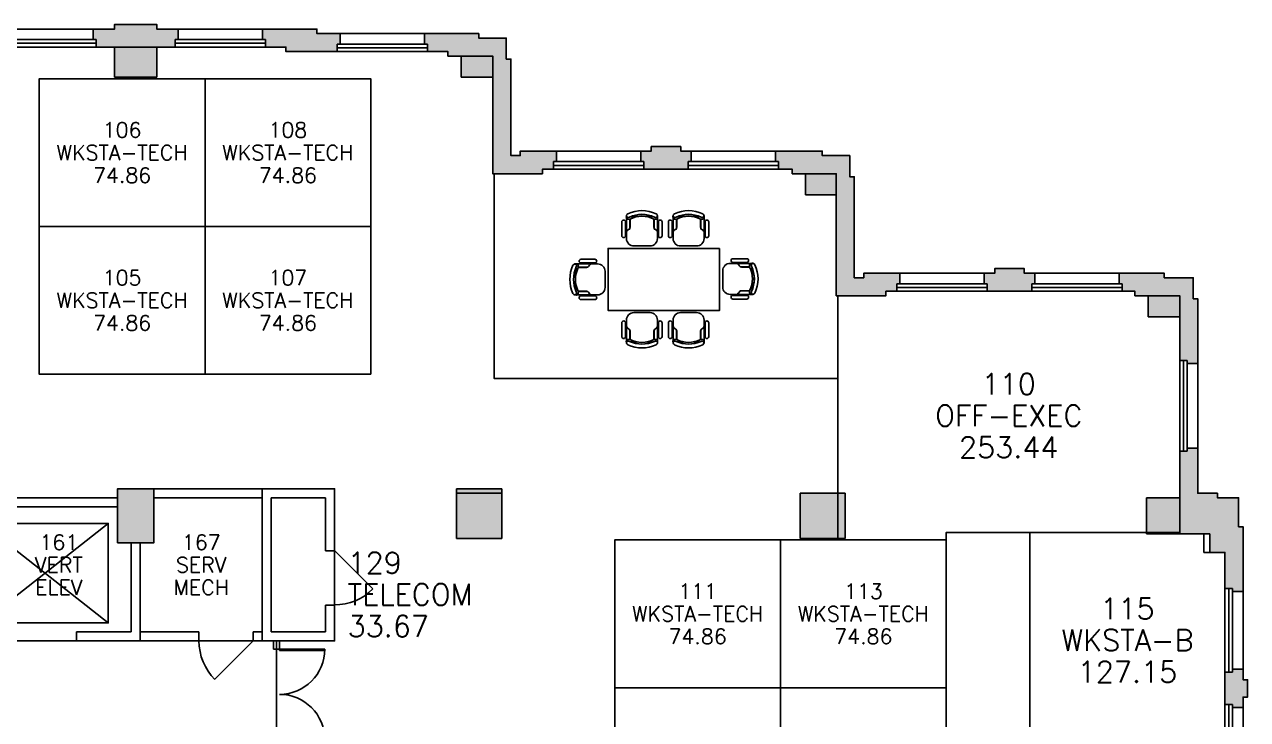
# Model space of a CAD drawing. Extents: x 17 to 1493, y -258 to 700.
# Drawn here: x 682 to 1493, y 239 to 700 of the extents above; entities that cross this region are included whole.
import ezdxf
from ezdxf.enums import TextEntityAlignment as Align

# ---------------------------------------------------------------- set-up
doc = ezdxf.new("R2010")
doc.units = 0
doc.header["$LTSCALE"] = 120
doc.header["$MEASUREMENT"] = 0
doc.layers.get('0').update_dxf_attribs({"linetype": 'CONTINUOUS'})
for name, color, linetype in [('DR', 30, 'CONTINUOUS'), ('GROS$', 20, 'CONTINUOUS'), ('MBN', 7, 'CONTINUOUS'), ('PL', 82, 'CONTINUOUS'), ('PL-ELVTR', 82, 'CONTINUOUS'), ('RM', 4, 'CONTINUOUS'), ('RM2_', 142, 'CONTINUOUS'), ('RM3_', 142, 'CONTINUOUS'), ('RM_', 142, 'CONTINUOUS'), ('RM_TXT', 142, 'CONTINUOUS'), ('WA', 30, 'CONTINUOUS'), ('WA-EXT', 63, 'CONTINUOUS'), ('WN', 8, 'CONTINUOUS')]:
    doc.layers.add(name, color=color, linetype=linetype)
doc.styles.add('ASSETTEXT', font='simplex.shx')

# ---------------------------------------------------------------- blocks, each defined once
blk = doc.blocks.new('WNH')
for p, q in [((-2, 5), (58, 5)), ((-2, 2.5), (58, 2.5)), ((0, 0), (56, 0))]:
    blk.add_line(p, q)
at = {"layer": 'PL'}
blk.add_line((0, -7), (56, -7), dxfattribs=at)
blk = doc.blocks.new('ELEV')
for p, q in [((42, -6), (-42, -72)), ((-42, -6), (42, -72))]:
    blk.add_line(p, q)
blk.add_lwpolyline([(-42, -72), (-42, -6), (42, -6), (42, -72)], close=True)
blk = doc.blocks.new('WNV')
for p, q in [((53.5, 5), (-2, 5)), ((53.5, 2.5), (-2, 2.5)), ((0, 0), (51.5, 0))]:
    blk.add_line(p, q)
at = {"layer": 'PL'}
blk.add_line((0, -7), (51.5, -7), dxfattribs=at)
blk = doc.blocks.new('DR-DOUB')
for p, q in [((0, 0.5), (0.015625, 0.5)), ((0, 0), (0, 0.5)), ((0.015625, 0.5), (0.015625, 0)), ((1, 0.5), (0.984375, 0.5)), ((0.984375, 0.5), (0.984375, 0)), ((1, 0), (1, 0.5)), ((0.015625, 0), (0, 0)), ((0.984375, 0), (1, 0))]:
    blk.add_line(p, q)
for centre, start, end in [((0, 0), 0, 90), ((1, 0), 90, 180)]:
    blk.add_arc(centre, 0.5, start, end)
blk = doc.blocks.new('TailorMadeDemo$0$CAD')
for p, q in [((21.8, 25), (12, 25)), ((16.5, 32.5), (38.8, 32.5)), ((16.5, 26.5), (38.8, 26.5)), ((45.7, 25), (21.8, 25)), ((26.8, 20.8), (25.2, 23.2)), ((43.2, 22.7), (43.2, 19)), ((0, 13), (0, -13)), ((43.2, 19.5), (28.2, 19.5)), ((43.2, 19), (30.1, 19)), ((43.2, -19.5), (28.2, -19.5)), ((30.1, -19), (43.2, -19)), ((43.2, -19), (43.2, -22.7)), ((12, -25), (21.8, -25)), ((16.5, -26.5), (38.8, -26.5)), ((16.5, -32.5), (38.8, -32.5)), ((45.7, -25), (21.8, -25)), ((25.2, -23.2), (26.8, -20.8))]:
    blk.add_line(p, q)
for centre, radius, start, end in [((12, 13), 12, 90, 180), ((16.5, 29.5), 3, 90, 270), ((21.8, 21), 4, 33.6901, 90), ((30.1, 23), 4, 213.6901, 270), ((38.8, 29.5), 3, 270, 90), ((47.2, 20.8), 4.47, 121.9392, 155.6213), ((44.2, 22.4), 0.999, 152.2765, 180), ((47.4, 19.7), 5.58, 33.8625, 116.9558), ((47.4, 19.7), 5.58, 107.4075, 116.9558), ((48.7, 22.1), 2.82, 68.9328, 219.9139), ((1.9, 0), 49, 335.57, 24.43), ((1.9, 0), 55, 335.57, 24.43), ((44.2, 19.2), 0.999, 180, 208.086), ((47.2, 20.8), 4.47, 204.3787, 219.8839), ((8.1, 0), 39.9, 331.5569, 28.4431), ((24.9, 0), 26.1, 316.4961, 43.5039), ((12, -13), 12, 180, 270), ((30.1, -23), 4, 90, 146.3099), ((47.2, -20.8), 4.47, 140.1161, 155.6213), ((44.2, -19.2), 0.999, 151.914, 180), ((16.5, -29.5), 3, 90, 270), ((21.8, -21), 4, 270, 326.3099), ((38.8, -29.5), 3, 270, 90), ((44.2, -22.4), 0.999, 180, 207.7235), ((47.2, -20.8), 4.47, 204.3787, 238.0608), ((47.4, -19.7), 5.58, 243.0442, 326.1375), ((48.7, -22.1), 2.82, 140.0861, 291.0672)]:
    blk.add_arc(centre, radius, start, end)

msp = doc.modelspace()

# ---------------------------------------------------------------- hatches: boundary and pattern name
at = {"layer": 'WA-EXT'}
h = msp.add_hatch(color=256, dxfattribs=at)
h.paths.add_polyline_path([(769.45, 664.98), (741.45, 664.98), (741.45, 684.98), (729.2, 684.98), (729.2, 689.98), (727.2, 689.98), (727.2, 696.98), (741.45, 696.98), (741.45, 699.98), (769.45, 699.98), (769.45, 696.98), (783.7, 696.98), (783.7, 689.98), (781.7, 689.98), (781.7, 684.98), (769.45, 684.98)])
h.paths.add_polyline_path([(1117.2, 618.98), (1097.7, 618.98), (1097.7, 615.98), (1090.7, 615.98), (1090.7, 608.98), (1092.7, 608.98), (1092.7, 603.98), (1122.2, 603.98), (1122.2, 608.98), (1124.2, 608.98), (1124.2, 615.98), (1117.2, 615.98)])
h.paths.add_polyline_path([(1345.2, 537.98), (1325.7, 537.98), (1325.7, 534.98), (1318.7, 534.98), (1318.7, 527.98), (1320.7, 527.98), (1320.7, 522.98), (1350.2, 522.98), (1350.2, 527.98), (1352.2, 527.98), (1352.2, 534.98), (1345.2, 534.98)])
h.paths.add_polyline_path([(1408.2, 527.98), (1408.2, 534.98), (1438.2, 534.98), (1438.2, 531.98), (1457.45, 531.98), (1457.45, 517.98), (1460.45, 517.98), (1460.45, 474.98), (1453.45, 474.98), (1453.45, 476.98), (1448.45, 476.98), (1448.45, 505.98), (1427.45, 505.98), (1427.45, 519.98), (1418.7, 519.98), (1418.7, 522.98), (1410.2, 522.98), (1410.2, 527.98)])
h.paths.add_polyline_path([(1493.45, 176.73), (1490.45, 176.73), (1490.45, 169.73), (1483.45, 169.73), (1483.45, 171.73), (1478.45, 171.73), (1478.45, 193.23), (1483.45, 193.23), (1483.45, 195.23), (1490.45, 195.23), (1490.45, 188.23), (1493.45, 188.23)])
for points in [[(875.7, 696.98), (839.7, 696.98), (839.7, 689.98), (841.7, 689.98), (841.7, 684.98), (855.2, 684.98), (855.2, 681.98), (889.2, 681.98), (889.2, 686.98), (891.2, 686.98), (891.2, 693.98), (875.7, 693.98)], [(992.45, 600.98), (992.45, 664.98), (971.45, 664.98), (971.45, 678.98), (962.7, 678.98), (962.7, 681.98), (949.2, 681.98), (949.2, 686.98), (947.2, 686.98), (947.2, 693.98), (983.2, 693.98), (983.2, 690.98), (1001.45, 690.98), (1001.45, 676.98), (1004.45, 676.98), (1004.45, 612.98), (1010.7, 612.98), (1010.7, 615.98), (1034.7, 615.98), (1034.7, 608.98), (1032.7, 608.98), (1032.7, 603.98), (1025.45, 603.98), (1025.45, 600.98)], [(1220.45, 586.98), (1220.45, 519.98), (1253.45, 519.98), (1253.45, 522.98), (1260.7, 522.98), (1260.7, 527.98), (1262.7, 527.98), (1262.7, 534.98), (1238.7, 534.98), (1238.7, 531.98), (1232.45, 531.98), (1232.45, 598.98), (1229.45, 598.98), (1229.45, 612.98), (1211.2, 612.98), (1211.2, 615.98), (1180.2, 615.98), (1180.2, 608.98), (1182.2, 608.98), (1182.2, 603.98), (1191.2, 603.98), (1191.2, 600.98), (1199.95, 600.98), (1199.95, 586.98)], [(1468.44, 349.73), (1468.44, 361.98), (1426.45, 361.98), (1426.45, 385.98), (1448.45, 385.98), (1448.45, 416.98), (1453.45, 416.98), (1453.45, 418.98), (1460.45, 418.98), (1460.45, 388.98), (1473.45, 388.98), (1473.45, 385.98), (1487.45, 385.98), (1487.45, 366.73), (1490.45, 366.73), (1490.45, 323.73), (1483.45, 323.73), (1483.45, 325.73), (1478.45, 325.73), (1478.45, 349.73)], [(767.45, 391.98), (743.45, 391.98), (743.45, 355.98), (767.45, 355.98)], [(998.45, 391.98), (998.45, 358.98), (968.45, 358.98), (968.45, 391.98)], [(1226.45, 388.98), (1196.45, 388.98), (1196.45, 358.98), (1226.45, 358.98)], [(1478.45, 270.23), (1478.45, 248.73), (1483.45, 248.73), (1483.45, 246.73), (1490.45, 246.73), (1490.45, 253.73), (1493.45, 253.73), (1493.45, 265.23), (1490.45, 265.23), (1490.45, 272.23), (1483.45, 272.23), (1483.45, 270.23)]]:
    msp.add_hatch(color=256, dxfattribs=at).paths.add_polyline_path(points)
h = msp.add_hatch(color=256, dxfattribs=at)
h.paths.add_polyline_path([(103.7, 547.98), (103.7, 554.98), (72.7, 554.98), (72.7, 551.98), (53.45, 551.98), (53.45, 537.98), (50.45, 537.98), (50.45, 486.98), (57.45, 486.98), (57.45, 488.98), (62.45, 488.98), (62.45, 525.98), (84.45, 525.98), (84.45, 539.98), (93.2, 539.98), (93.2, 542.98), (101.7, 542.98), (101.7, 547.98)])
h.paths.add_polyline_path([(46.45, 361.98), (84.45, 361.98), (84.45, 385.98), (62.45, 385.98), (62.45, 428.98), (57.45, 428.98), (57.45, 430.98), (50.45, 430.98), (50.45, 388.98), (37.45, 388.98), (37.45, 385.98), (23.45, 385.98), (23.45, 366.73), (20.45, 366.73), (20.45, 331.73), (27.45, 331.73), (27.45, 333.73), (32.45, 333.73), (32.45, 349.73), (46.45, 349.73)])
h.paths.add_polyline_path([(32.45, 248.73), (32.45, 278.23), (27.45, 278.23), (27.45, 280.23), (20.45, 280.23), (20.45, 273.23), (17.45, 273.23), (17.45, 253.73), (20.45, 253.73), (20.45, 246.73), (27.45, 246.73), (27.45, 248.73)])
h.paths.add_polyline_path([(62.45, 55.98), (84.45, 55.98), (84.45, 79.98), (46.45, 79.98), (46.45, 92.23), (32.45, 92.23), (32.45, 108.23), (27.45, 108.23), (27.45, 110.23), (20.45, 110.23), (20.45, 75.23), (23.45, 75.23), (23.45, 55.98), (37.45, 55.98), (37.45, 52.98), (50.45, 52.98), (50.45, 10.98), (57.45, 10.98), (57.45, 12.98), (62.45, 12.98)], flags=17)
h.paths.add_polyline_path([(187.2, -116.02), (167.7, -116.02), (167.7, -113.02), (160.7, -113.02), (160.7, -106.02), (162.7, -106.02), (162.7, -101.02), (192.2, -101.02), (192.2, -106.02), (194.2, -106.02), (194.2, -113.02), (187.2, -113.02)], flags=17)
h.paths.add_polyline_path([(104.7, -106.02), (104.7, -113.02), (72.7, -113.02), (72.7, -110.02), (53.45, -110.02), (53.45, -96.02), (50.45, -96.02), (50.45, -45.02), (57.45, -45.02), (57.45, -47.02), (62.45, -47.02), (62.45, -84.02), (85.45, -84.02), (85.45, -98.02), (94.2, -98.02), (94.2, -101.02), (102.7, -101.02), (102.7, -106.02)], flags=16)
h.paths.add_polyline_path([(415.2, -187.02), (395.7, -187.02), (395.7, -184.02), (388.7, -184.02), (388.7, -177.02), (390.7, -177.02), (390.7, -172.02), (420.2, -172.02), (420.2, -177.02), (422.2, -177.02), (422.2, -184.02), (415.2, -184.02)])
h.paths.add_polyline_path([(1117.2, -177.02), (1097.7, -177.02), (1097.7, -174.02), (1090.7, -174.02), (1090.7, -167.02), (1092.7, -167.02), (1092.7, -162.02), (1122.2, -162.02), (1122.2, -167.02), (1124.2, -167.02), (1124.2, -174.02), (1117.2, -174.02)])
edge = h.paths.add_edge_path()
edge.add_line((17.45, 168.73), (17.45, 188.23))
edge.add_line((20.45, 168.73), (17.45, 168.73))
edge.add_line((20.45, 161.73), (20.45, 168.73))
edge.add_line((27.45, 161.73), (20.45, 161.73))
edge.add_line((27.45, 163.73), (27.45, 161.73))
edge.add_line((32.45, 163.73), (27.45, 163.73))
edge.add_line((32.45, 173.98), (32.45, 163.73))
edge.add_line((32.45, 193.23), (32.45, 179.98))
edge.add_line((27.45, 193.23), (32.45, 193.23))
edge.add_line((27.45, 195.23), (27.45, 193.23))
edge.add_line((20.45, 195.23), (27.45, 195.23))
edge.add_line((20.45, 188.23), (20.45, 195.23))
edge.add_line((17.45, 188.23), (20.45, 188.23))
edge.add_line((282.75, -98.02), (290.45, -98.02))
edge.add_line((321.2, -169.02), (321.2, -172.02))
edge.add_line((312.45, -169.02), (321.2, -169.02))
edge.add_line((312.45, -155.02), (312.45, -169.02))
edge.add_line((290.45, -155.02), (312.45, -155.02))
edge.add_line((290.45, -98.02), (290.45, -155.02))
edge.add_line((259.45, -98.02), (278.75, -98.02))
edge.add_line((259.45, -101.02), (259.45, -98.02))
edge.add_line((252.2, -101.02), (259.45, -101.02))
edge.add_line((252.2, -106.02), (252.2, -101.02))
edge.add_line((250.2, -106.02), (252.2, -106.02))
edge.add_line((250.2, -113.02), (250.2, -106.02))
edge.add_line((272.7, -113.02), (250.2, -113.02))
edge.add_line((272.7, -110.02), (272.7, -113.02))
edge.add_line((278.45, -110.02), (272.7, -110.02))
edge.add_line((278.45, -167.02), (278.45, -110.02))
edge.add_line((281.45, -167.02), (278.45, -167.02))
edge.add_line((281.45, -181.02), (281.45, -167.02))
edge.add_line((299.7, -181.02), (281.45, -181.02))
edge.add_line((299.7, -184.02), (299.7, -181.02))
edge.add_line((332.7, -184.02), (299.7, -184.02))
edge.add_line((332.7, -177.02), (332.7, -184.02))
edge.add_line((330.7, -177.02), (332.7, -177.02))
edge.add_line((330.7, -172.02), (330.7, -177.02))
edge.add_line((321.2, -172.02), (330.7, -172.02))

# ---------------------------------------------------------------- linework, layer by layer
at = {"layer": 'DR'}
for p, q in [((912.92, 325.47), (887.47, 350.93)), ((807.99, 265.53), (833.45, 290.98))]:
    msp.add_line(p, q, dxfattribs=at)
at = {"layer": 'DR', "linetype": 'Continuous'}
for centre, start, end in [((887.47, 350.93), 270, 315), ((833.45, 290.98), 180, 225)]:
    msp.add_arc(centre, 36, start, end, dxfattribs=at)
at = {"layer": 'GROS$'}
for points in [[(1490.45, 188.23), (1490.45, 253.73), (1493.45, 253.73), (1493.45, 265.23), (1490.45, 265.23), (1490.45, 366.73), (1487.45, 366.73), (1487.45, 385.98), (1473.45, 385.98), (1473.45, 388.98), (1460.45, 388.98), (1460.45, 517.98), (1457.45, 517.98), (1457.45, 531.98), (1438.2, 531.98), (1438.2, 534.98), (1345.2, 534.98), (1345.2, 537.98), (1325.7, 537.98), (1325.7, 534.98), (1238.7, 534.98), (1238.7, 531.98), (1232.45, 531.98), (1232.45, 598.98), (1229.45, 598.98), (1229.45, 612.98), (1211.2, 612.98), (1211.2, 615.98), (1117.2, 615.98), (1117.2, 618.98), (1097.7, 618.98), (1097.7, 615.98), (1010.7, 615.98), (1010.7, 612.98), (1004.45, 612.98), (1004.45, 676.98), (1001.45, 676.98), (1001.45, 690.98), (983.2, 690.98), (983.2, 693.98), (875.7, 693.98), (875.7, 696.98), (769.45, 696.98), (769.45, 699.98), (741.45, 699.98), (741.45, 696.98), (635.2, 696.98)], [(1478.45, 220.98), (1478.45, 349.73), (1464.45, 349.73), (1464.45, 361.98), (1448.45, 361.98), (1448.45, 519.98), (1418.7, 519.98), (1418.7, 522.98), (1253.45, 522.98), (1253.45, 519.98), (1220.45, 519.98), (1220.45, 600.98), (1191.2, 600.98), (1191.2, 603.98), (1025.45, 603.98), (1025.45, 600.98), (992.45, 600.98), (992.45, 678.98), (962.7, 678.98), (962.7, 681.98), (855.2, 681.98), (855.2, 684.98), (655.7, 684.98)]]:
    msp.add_lwpolyline(points, dxfattribs=at)
at = {"layer": 'MBN'}
msp.add_lwpolyline([(1143.05, 551.44), (1143.05, 510.29), (1068.96, 510.29), (1068.96, 551.44)], close=True, dxfattribs=at)
at = {"layer": 'RM'}
msp.add_lwpolyline([(1221.45, 465), (1221.45, 519.98), (1220.45, 519.98), (1220.45, 600.98), (1191.2, 600.98), (1191.2, 603.98), (1025.45, 603.98), (1025.45, 600.98), (993.45, 600.98), (993.45, 465)], close=True, dxfattribs=at)
at = {"layer": 'RM2_'}
for points in [[(691.45, 565.98), (801.45, 565.98), (801.45, 663.98), (691.45, 663.98)], [(801.45, 467.98), (801.45, 565.98), (691.45, 565.98), (691.45, 467.98)], [(911.45, 467.98), (911.45, 565.98), (801.45, 565.98), (801.45, 467.98)]]:
    msp.add_lwpolyline(points, close=True, dxfattribs=at)
msp.add_lwpolyline([(801.45, 565.98), (911.45, 565.98), (911.45, 663.98), (801.45, 663.98), (801.45, 565.98)], dxfattribs=at)
at = {"layer": 'RM3_'}
for points in [[(1253.45, 522.98), (1253.45, 519.98), (1221.45, 519.98), (1221.45, 357.98), (1293.45, 357.98), (1293.45, 362.98), (1448.45, 362.98), (1448.45, 519.98), (1418.7, 519.98), (1418.7, 522.98)], [(1183.45, 357.98), (1073.45, 357.98), (1073.45, 259.98), (1183.45, 259.98)], [(1183.45, 259.98), (1293.45, 259.98), (1293.45, 357.98), (1221.45, 357.98), (1183.45, 357.98)], [(1349, 219.98), (1478.45, 219.98), (1478.45, 220.98), (1478.45, 349.73), (1464.45, 349.73), (1464.45, 361.98), (1448.45, 361.98), (1448.45, 362.98), (1349, 362.98)], [(1183.45, 161.98), (1183.45, 259.98), (1073.45, 259.98), (1073.45, 161.98)], [(1183.45, 161.98), (1293.45, 161.98), (1293.45, 259.98), (1183.45, 259.98)]]:
    msp.add_lwpolyline(points, close=True, dxfattribs=at)
at = {"layer": 'RM_'}
msp.add_lwpolyline([(758.45, 290.98), (758.45, 355.98), (767.45, 355.98), (767.45, 391.98), (743.45, 391.98), (743.45, 385.98), (641.45, 385.98), (641.45, 290.98), (758.45, 290.98)], dxfattribs=at)
for points in [[(839.45, 391.98), (767.45, 391.98), (767.45, 355.98), (758.45, 355.98), (758.45, 290.98), (767.45, 290.98), (839.45, 290.98)], [(839.45, 290.98), (839.45, 391.98), (887.45, 391.98), (887.45, 290.98)], [(848.95, 290.98), (767.45, 290.98), (758.45, 290.98), (296.45, 290.98), (263.45, 290.98), (263.45, 373.98), (215.45, 373.98), (215.45, 310.98), (215.45, 202.98), (215.45, 118.98), (215.45, 67.98), (263.45, 67.98), (263.45, 150.98), (775.45, 150.98), (775.45, 148.98), (846.95, 148.98), (846.95, 220.98), (848.95, 220.98)]]:
    msp.add_lwpolyline(points, close=True, dxfattribs=at)
at = {"layer": 'WA'}
for p, q in [((741.45, 699.98), (741.45, 696.98)), ((769.45, 699.98), (741.45, 699.98)), ((769.45, 699.98), (769.45, 696.98)), ((727.2, 696.98), (741.45, 696.98)), ((727.2, 696.98), (727.2, 689.98)), ((783.7, 696.98), (769.45, 696.98)), ((783.7, 696.98), (783.7, 689.98)), ((839.7, 696.98), (839.7, 689.98)), ((875.7, 696.98), (839.7, 696.98)), ((875.7, 693.98), (875.7, 696.98)), ((891.2, 693.98), (875.7, 693.98)), ((891.2, 686.98), (891.2, 693.98)), ((947.2, 686.98), (947.2, 693.98)), ((947.2, 693.98), (983.2, 693.98)), ((983.2, 693.98), (983.2, 690.98)), ((983.2, 690.98), (1001.45, 690.98)), ((1001.45, 690.98), (1001.45, 676.98)), ((727.2, 689.98), (729.2, 689.98)), ((729.2, 689.98), (729.2, 684.98)), ((729.2, 684.98), (741.45, 684.98)), ((741.45, 684.98), (741.45, 664.98)), ((769.45, 684.98), (769.45, 664.98)), ((781.7, 684.98), (769.45, 684.98)), ((781.7, 689.98), (781.7, 684.98)), ((783.7, 689.98), (781.7, 689.98)), ((839.7, 689.98), (841.7, 689.98)), ((841.7, 689.98), (841.7, 684.98)), ((841.7, 684.98), (855.2, 684.98)), ((855.2, 684.98), (855.2, 681.98)), ((855.2, 681.98), (889.2, 681.98)), ((889.2, 681.98), (889.2, 686.98)), ((889.2, 686.98), (891.2, 686.98)), ((949.2, 686.98), (947.2, 686.98)), ((949.2, 681.98), (949.2, 686.98)), ((962.7, 681.98), (949.2, 681.98)), ((962.7, 678.98), (962.7, 681.98)), ((971.45, 678.98), (962.7, 678.98)), ((971.45, 664.98), (971.45, 678.98)), ((1001.45, 676.98), (1004.45, 676.98)), ((1004.45, 676.98), (1004.45, 612.98)), ((769.45, 664.98), (741.45, 664.98)), ((992.45, 664.98), (971.45, 664.98)), ((992.45, 600.98), (992.45, 664.98)), ((1097.7, 618.98), (1097.7, 615.98)), ((1117.2, 618.98), (1097.7, 618.98)), ((1117.2, 615.98), (1117.2, 618.98)), ((1004.45, 612.98), (1010.7, 612.98)), ((1010.7, 612.98), (1010.7, 615.98)), ((1010.7, 615.98), (1034.7, 615.98)), ((1034.7, 608.98), (1032.7, 608.98)), ((1032.7, 608.98), (1032.7, 603.98)), ((1034.7, 615.98), (1034.7, 608.98)), ((1097.7, 615.98), (1090.7, 615.98)), ((1090.7, 615.98), (1090.7, 608.98)), ((1090.7, 608.98), (1092.7, 608.98)), ((1092.7, 608.98), (1092.7, 603.98)), ((1124.2, 615.98), (1117.2, 615.98)), ((1122.2, 603.98), (1122.2, 608.98)), ((1122.2, 608.98), (1124.2, 608.98)), ((1124.2, 608.98), (1124.2, 615.98)), ((1180.2, 608.98), (1180.2, 615.98)), ((1180.2, 615.98), (1211.2, 615.98)), ((1182.2, 608.98), (1180.2, 608.98)), ((1182.2, 603.98), (1182.2, 608.98)), ((1211.2, 615.98), (1211.2, 612.98)), ((1211.2, 612.98), (1229.45, 612.98)), ((1229.45, 612.98), (1229.45, 598.98)), ((1025.45, 600.98), (992.45, 600.98)), ((1032.7, 603.98), (1025.45, 603.98)), ((1025.45, 603.98), (1025.45, 600.98)), ((1092.7, 603.98), (1122.2, 603.98)), ((1191.2, 603.98), (1182.2, 603.98)), ((1191.2, 600.98), (1191.2, 603.98)), ((1199.95, 600.98), (1191.2, 600.98)), ((1199.95, 586.98), (1199.95, 600.98)), ((1229.45, 598.98), (1232.45, 598.98)), ((1232.45, 598.98), (1232.45, 531.98)), ((1220.45, 586.98), (1199.95, 586.98)), ((1220.45, 519.98), (1220.45, 586.98)), ((1325.7, 537.98), (1325.7, 534.98)), ((1345.2, 537.98), (1325.7, 537.98)), ((1345.2, 534.98), (1345.2, 537.98)), ((1232.45, 531.98), (1238.7, 531.98)), ((1238.7, 531.98), (1238.7, 534.98)), ((1238.7, 534.98), (1262.7, 534.98)), ((1262.7, 527.98), (1260.7, 527.98)), ((1260.7, 527.98), (1260.7, 522.98)), ((1262.7, 534.98), (1262.7, 527.98)), ((1325.7, 534.98), (1318.7, 534.98)), ((1318.7, 534.98), (1318.7, 527.98)), ((1318.7, 527.98), (1320.7, 527.98)), ((1320.7, 527.98), (1320.7, 522.98)), ((1352.2, 534.98), (1345.2, 534.98)), ((1350.2, 522.98), (1350.2, 527.98)), ((1350.2, 527.98), (1352.2, 527.98)), ((1352.2, 527.98), (1352.2, 534.98)), ((1408.2, 534.98), (1438.2, 534.98)), ((1408.2, 527.98), (1408.2, 534.98)), ((1410.2, 527.98), (1408.2, 527.98)), ((1410.2, 522.98), (1410.2, 527.98)), ((1438.2, 534.98), (1438.2, 531.98)), ((1438.2, 531.98), (1457.45, 531.98)), ((1457.45, 531.98), (1457.45, 517.98)), ((1253.45, 519.98), (1220.45, 519.98)), ((1260.7, 522.98), (1253.45, 522.98)), ((1253.45, 522.98), (1253.45, 519.98)), ((1320.7, 522.98), (1350.2, 522.98)), ((1418.7, 522.98), (1410.2, 522.98)), ((1418.7, 519.98), (1418.7, 522.98)), ((1427.45, 519.98), (1418.7, 519.98)), ((1427.45, 505.98), (1427.45, 519.98)), ((1457.45, 517.98), (1460.45, 517.98)), ((1460.45, 517.98), (1460.45, 474.98)), ((1448.45, 505.98), (1427.45, 505.98)), ((1448.45, 476.98), (1448.45, 505.98)), ((1453.45, 476.98), (1448.45, 476.98)), ((1453.45, 474.98), (1453.45, 476.98)), ((1460.45, 474.98), (1453.45, 474.98)), ((1448.45, 416.98), (1448.45, 385.98)), ((1453.45, 416.98), (1448.45, 416.98)), ((1460.45, 418.98), (1453.45, 418.98)), ((1453.45, 418.98), (1453.45, 416.98)), ((1460.45, 388.98), (1460.45, 418.98)), ((767.45, 391.98), (743.45, 391.98)), ((743.45, 391.98), (743.45, 385.98)), ((887.45, 391.98), (767.45, 391.98)), ((887.45, 350.84), (887.45, 391.98)), ((743.45, 385.98), (593.45, 385.98)), ((839.45, 385.98), (767.45, 385.98)), ((767.45, 355.98), (767.45, 385.98)), ((839.45, 296.98), (839.45, 385.98)), ((845.45, 296.98), (845.45, 385.98)), ((881.45, 385.98), (845.45, 385.98)), ((881.45, 350.84), (881.45, 385.98)), ((998.45, 388.98), (968.45, 388.98)), ((968.45, 388.98), (968.45, 358.98)), ((998.45, 358.98), (998.45, 388.98)), ((1226.45, 388.98), (1196.45, 388.98)), ((1196.45, 388.98), (1196.45, 358.98)), ((1226.45, 358.98), (1226.45, 388.98)), ((1426.45, 361.98), (1426.45, 385.98)), ((1448.45, 385.98), (1426.45, 385.98)), ((1473.45, 388.98), (1460.45, 388.98)), ((1473.45, 385.98), (1473.45, 388.98)), ((1487.45, 385.98), (1473.45, 385.98)), ((1487.45, 366.73), (1487.45, 385.98)), ((743.45, 379.98), (539.45, 379.98)), ((743.45, 379.98), (743.45, 355.98)), ((1490.45, 366.73), (1487.45, 366.73)), ((1490.45, 323.73), (1490.45, 366.73)), ((968.45, 358.98), (998.45, 358.98)), ((1196.45, 358.98), (1226.45, 358.98)), ((1464.45, 361.98), (1426.45, 361.98)), ((1464.45, 361.98), (1464.45, 349.73)), ((743.45, 355.98), (752.45, 355.98)), ((752.45, 355.98), (752.45, 296.98)), ((758.45, 355.98), (758.45, 296.98)), ((758.45, 355.98), (767.45, 355.98)), ((887.45, 350.84), (881.45, 350.84)), ((1464.45, 349.73), (1478.45, 349.73)), ((1478.45, 349.73), (1478.45, 325.73)), ((1478.45, 325.73), (1483.45, 325.73)), ((1483.45, 325.73), (1483.45, 323.73)), ((1483.45, 323.73), (1490.45, 323.73)), ((881.45, 296.98), (881.45, 314.84)), ((887.45, 314.84), (881.45, 314.84)), ((887.45, 290.98), (887.45, 314.84)), ((752.45, 296.98), (716.2, 296.98)), ((716.2, 296.98), (716.2, 290.98)), ((797.45, 296.98), (758.45, 296.98)), ((797.4, 290.94), (797.4, 296.98)), ((833.45, 290.94), (833.45, 296.98)), ((839.45, 296.98), (833.45, 296.98)), ((881.45, 296.98), (845.45, 296.98)), ((797.45, 290.98), (716.2, 290.98)), ((846.95, 290.98), (833.45, 290.98)), ((846.95, 285.56), (846.95, 290.98)), ((846.95, 285.56), (850.95, 285.56)), ((887.45, 290.98), (850.95, 290.98)), ((850.95, 290.98), (850.95, 285.56)), ((1483.45, 270.23), (1478.45, 270.23)), ((1478.45, 270.23), (1478.45, 248.73)), ((1490.45, 272.23), (1483.45, 272.23)), ((1483.45, 272.23), (1483.45, 270.23)), ((1490.45, 265.23), (1490.45, 272.23)), ((1493.45, 265.23), (1490.45, 265.23)), ((1493.45, 253.73), (1493.45, 265.23)), ((1490.45, 246.73), (1490.45, 253.73)), ((1490.45, 253.73), (1493.45, 253.73)), ((1478.45, 248.73), (1483.45, 248.73)), ((1483.45, 248.73), (1483.45, 246.73)), ((1483.45, 246.73), (1490.45, 246.73))]:
    msp.add_line(p, q, dxfattribs=at)
at = {"layer": 'WA-EXT', "color": 7}
for p, q in [((741.45, 699.98), (741.45, 696.98)), ((769.45, 699.98), (741.45, 699.98)), ((769.45, 699.98), (769.45, 696.98)), ((727.2, 696.98), (741.45, 696.98)), ((727.2, 696.98), (727.2, 689.98)), ((783.7, 696.98), (769.45, 696.98)), ((783.7, 696.98), (783.7, 689.98)), ((839.7, 696.98), (839.7, 689.98)), ((875.7, 696.98), (839.7, 696.98)), ((875.7, 693.98), (875.7, 696.98)), ((891.2, 693.98), (875.7, 693.98)), ((891.2, 686.98), (891.2, 693.98)), ((947.2, 686.98), (947.2, 693.98)), ((947.2, 693.98), (983.2, 693.98)), ((983.2, 693.98), (983.2, 690.98)), ((983.2, 690.98), (1001.45, 690.98)), ((1001.45, 690.98), (1001.45, 676.98)), ((727.2, 689.98), (729.2, 689.98)), ((729.2, 689.98), (729.2, 684.98)), ((729.2, 684.98), (741.45, 684.98)), ((741.45, 684.98), (741.45, 664.98)), ((769.45, 684.98), (769.45, 664.98)), ((781.7, 684.98), (769.45, 684.98)), ((781.7, 689.98), (781.7, 684.98)), ((783.7, 689.98), (781.7, 689.98)), ((839.7, 689.98), (841.7, 689.98)), ((841.7, 689.98), (841.7, 684.98)), ((841.7, 684.98), (855.2, 684.98)), ((855.2, 684.98), (855.2, 681.98)), ((855.2, 681.98), (889.2, 681.98)), ((889.2, 681.98), (889.2, 686.98)), ((889.2, 686.98), (891.2, 686.98)), ((949.2, 686.98), (947.2, 686.98)), ((949.2, 681.98), (949.2, 686.98)), ((962.7, 681.98), (949.2, 681.98)), ((962.7, 678.98), (962.7, 681.98)), ((971.45, 678.98), (962.7, 678.98)), ((971.45, 664.98), (971.45, 678.98)), ((1001.45, 676.98), (1004.45, 676.98)), ((1004.45, 676.98), (1004.45, 612.98)), ((769.45, 664.98), (741.45, 664.98)), ((992.45, 664.98), (971.45, 664.98)), ((992.45, 600.98), (992.45, 664.98)), ((1097.7, 618.98), (1097.7, 615.98)), ((1117.2, 618.98), (1097.7, 618.98)), ((1117.2, 615.98), (1117.2, 618.98)), ((1004.45, 612.98), (1010.7, 612.98)), ((1010.7, 612.98), (1010.7, 615.98)), ((1010.7, 615.98), (1034.7, 615.98)), ((1034.7, 608.98), (1032.7, 608.98)), ((1032.7, 608.98), (1032.7, 603.98)), ((1034.7, 615.98), (1034.7, 608.98)), ((1097.7, 615.98), (1090.7, 615.98)), ((1090.7, 615.98), (1090.7, 608.98)), ((1090.7, 608.98), (1092.7, 608.98)), ((1092.7, 608.98), (1092.7, 603.98)), ((1124.2, 615.98), (1117.2, 615.98)), ((1122.2, 603.98), (1122.2, 608.98)), ((1122.2, 608.98), (1124.2, 608.98)), ((1124.2, 608.98), (1124.2, 615.98)), ((1180.2, 608.98), (1180.2, 615.98)), ((1180.2, 615.98), (1211.2, 615.98)), ((1182.2, 608.98), (1180.2, 608.98)), ((1182.2, 603.98), (1182.2, 608.98)), ((1211.2, 615.98), (1211.2, 612.98)), ((1211.2, 612.98), (1229.45, 612.98)), ((1229.45, 612.98), (1229.45, 598.98)), ((1025.45, 600.98), (992.45, 600.98)), ((1032.7, 603.98), (1025.45, 603.98)), ((1025.45, 603.98), (1025.45, 600.98)), ((1092.7, 603.98), (1122.2, 603.98)), ((1191.2, 603.98), (1182.2, 603.98)), ((1191.2, 600.98), (1191.2, 603.98)), ((1199.95, 600.98), (1191.2, 600.98)), ((1199.95, 586.98), (1199.95, 600.98)), ((1229.45, 598.98), (1232.45, 598.98)), ((1232.45, 598.98), (1232.45, 531.98)), ((1220.45, 586.98), (1199.95, 586.98)), ((1220.45, 586.98), (1220.45, 519.98)), ((1325.7, 537.98), (1325.7, 534.98)), ((1345.2, 537.98), (1325.7, 537.98)), ((1345.2, 534.98), (1345.2, 537.98)), ((1232.45, 531.98), (1238.7, 531.98)), ((1238.7, 531.98), (1238.7, 534.98)), ((1238.7, 534.98), (1262.7, 534.98)), ((1262.7, 527.98), (1260.7, 527.98)), ((1260.7, 527.98), (1260.7, 522.98)), ((1262.7, 534.98), (1262.7, 527.98)), ((1325.7, 534.98), (1318.7, 534.98)), ((1318.7, 534.98), (1318.7, 527.98)), ((1318.7, 527.98), (1320.7, 527.98)), ((1320.7, 527.98), (1320.7, 522.98)), ((1352.2, 534.98), (1345.2, 534.98)), ((1350.2, 522.98), (1350.2, 527.98)), ((1350.2, 527.98), (1352.2, 527.98)), ((1352.2, 527.98), (1352.2, 534.98)), ((1408.2, 534.98), (1438.2, 534.98)), ((1408.2, 527.98), (1408.2, 534.98)), ((1410.2, 527.98), (1408.2, 527.98)), ((1410.2, 522.98), (1410.2, 527.98)), ((1438.2, 534.98), (1438.2, 531.98)), ((1438.2, 531.98), (1457.45, 531.98)), ((1457.45, 531.98), (1457.45, 517.98)), ((1253.45, 519.98), (1220.45, 519.98)), ((1260.7, 522.98), (1253.45, 522.98)), ((1253.45, 522.98), (1253.45, 519.98)), ((1320.7, 522.98), (1350.2, 522.98)), ((1418.7, 522.98), (1410.2, 522.98)), ((1418.7, 519.98), (1418.7, 522.98)), ((1427.45, 519.98), (1418.7, 519.98)), ((1427.45, 505.98), (1427.45, 519.98)), ((1457.45, 517.98), (1460.45, 517.98)), ((1460.45, 517.98), (1460.45, 474.98)), ((1448.45, 505.98), (1427.45, 505.98)), ((1448.45, 476.98), (1448.45, 505.98)), ((1453.45, 476.98), (1448.45, 476.98)), ((1453.45, 474.98), (1453.45, 476.98)), ((1460.45, 474.98), (1453.45, 474.98)), ((1448.45, 416.98), (1448.45, 385.98)), ((1453.45, 416.98), (1448.45, 416.98)), ((1460.45, 418.98), (1453.45, 418.98)), ((1453.45, 418.98), (1453.45, 416.98)), ((1460.45, 388.98), (1460.45, 418.98)), ((743.45, 391.98), (743.45, 355.98)), ((767.45, 391.98), (743.45, 391.98)), ((767.45, 355.98), (767.45, 391.98)), ((998.45, 391.98), (968.45, 391.98)), ((968.45, 391.98), (968.45, 358.98)), ((998.45, 391.98), (998.45, 358.98)), ((1196.45, 358.98), (1196.45, 388.98)), ((1226.45, 388.98), (1196.45, 388.98)), ((1226.45, 388.98), (1226.45, 358.98)), ((1426.45, 361.98), (1426.45, 385.98)), ((1448.45, 385.98), (1426.45, 385.98)), ((1473.45, 388.98), (1460.45, 388.98)), ((1473.45, 385.98), (1473.45, 388.98)), ((1487.45, 385.98), (1473.45, 385.98)), ((1487.45, 366.73), (1487.45, 385.98)), ((1490.45, 366.73), (1487.45, 366.73)), ((1490.45, 323.73), (1490.45, 366.73)), ((998.45, 358.98), (968.45, 358.98)), ((1196.45, 358.98), (1226.45, 358.98)), ((1468.44, 361.98), (1426.45, 361.98)), ((1468.44, 349.73), (1468.44, 361.98)), ((743.45, 355.98), (767.45, 355.98)), ((1478.45, 349.73), (1468.44, 349.73)), ((1478.45, 349.73), (1478.45, 325.73)), ((1478.45, 325.73), (1483.45, 325.73)), ((1483.45, 325.73), (1483.45, 323.73)), ((1483.45, 323.73), (1490.45, 323.73)), ((1483.45, 270.23), (1478.45, 270.23)), ((1478.45, 270.23), (1478.45, 248.73)), ((1490.45, 272.23), (1483.45, 272.23)), ((1483.45, 272.23), (1483.45, 270.23)), ((1490.45, 265.23), (1490.45, 272.23)), ((1493.45, 265.23), (1490.45, 265.23)), ((1493.45, 253.73), (1493.45, 265.23)), ((1490.45, 246.73), (1490.45, 253.73)), ((1490.45, 253.73), (1493.45, 253.73)), ((1483.45, 246.73), (1490.45, 246.73))]:
    msp.add_line(p, q, dxfattribs=at)

# ---------------------------------------------------------------- block references
at = {"layer": 'DR', "xscale": 60, "yscale": -60, "rotation": 90}
msp.add_blockref('DR-DOUB', (850.95, 225.56), dxfattribs=at)
at = {"layer": 'MBN', "yscale": 0.4115797356261032, "zscale": 0.4115797356261032}
for p, xscale, rotation in [((1091.49, 553.05), 0.4115797356261032, 90), ((1122.44, 553.05), 0.4115797356261032, 90), ((1145.1, 531.19), 0.4115797356261032, 360), ((1091.49, 508.85), -0.4115797356261032, 89.99999999999993), ((1122.44, 508.85), -0.4115797356261032, 89.99999999999993)]:
    msp.add_blockref('TailorMadeDemo$0$CAD', p, dxfattribs=dict(at, xscale=xscale, rotation=rotation))
at = {"layer": 'MBN', "xscale": -0.4115797356261032, "yscale": 0.4115797356261032, "zscale": 0.4115797356261032}
msp.add_blockref('TailorMadeDemo$0$CAD', (1067.02, 530.86), dxfattribs=at)
at = {"layer": 'PL-ELVTR', "xscale": -1, "rotation": 180}
msp.add_blockref('ELEV', (695.2, 296.95), dxfattribs=at)
at = {"layer": 'WN'}
for name, p, rotation in [('WNH', (727.2, 689.98), 180), ('WNH', (1453.45, 418.98), 90), ('WNV', (1483.45, 195.23), 90)]:
    msp.add_blockref(name, p, dxfattribs=dict(at, rotation=rotation))
at = {"layer": 'WN', "xscale": -1}
for name, p, rotation in [('WNH', (783.7, 689.98), 180), ('WNH', (891.2, 686.98), 180), ('WNH', (1034.7, 608.98), 180), ('WNH', (1124.2, 608.98), 180), ('WNH', (1262.7, 527.98), 180), ('WNH', (1352.2, 527.98), 180), ('WNV', (1483.45, 323.73), 90), ('WNV', (1483.45, 246.73), 90)]:
    msp.add_blockref(name, p, dxfattribs=dict(at, rotation=rotation))

# ---------------------------------------------------------------- texts
at = {"layer": 'RM_TXT', "style": 'ASSETTEXT'}
for s, height, p in [('106', 10, (746.45, 624.98)), ('108', 10, (856.45, 624.98)), ('WKSTA-TECH', 10, (746.45, 609.98)), ('WKSTA-TECH', 10, (856.45, 609.98)), ('74.86', 10, (746.45, 594.98)), ('74.86', 10, (856.45, 594.98)), ('105', 10, (746.45, 526.98)), ('107', 10, (856.45, 526.98)), ('WKSTA-TECH', 10, (746.45, 511.98)), ('WKSTA-TECH', 10, (856.45, 511.98)), ('74.86', 10, (746.45, 496.98)), ('74.86', 10, (856.45, 496.98)), ('110', 14, (1334.95, 454.48)), ('OFF-EXEC', 14, (1334.95, 433.48)), ('253.44', 14, (1334.95, 412.48)), ('161', 10, (704.45, 351.48)), ('167', 10, (798.95, 351.48)), ('VERT', 10, (704.45, 336.48)), ('SERV', 10, (798.95, 336.48)), ('ELEV', 10, (704.45, 321.48)), ('MECH', 10, (798.95, 321.48)), ('111', 10, (1128.45, 318.98)), ('113', 10, (1238.45, 318.98)), ('115', 14, (1413.72, 305.48)), ('WKSTA-TECH', 10, (1128.45, 303.98)), ('WKSTA-TECH', 10, (1238.45, 303.98)), ('74.86', 10, (1128.45, 288.98)), ('74.86', 10, (1238.45, 288.98)), ('WKSTA-B', 14, (1413.72, 284.48)), ('127.15', 14, (1413.72, 263.48))]:
    msp.add_text(s, height=height, dxfattribs=at).set_placement(p, align=Align.CENTER)
for s, p in [('129', (896.12, 335.81)), ('TELECOM', (896.12, 314.81)), ('33.67', (896.12, 293.81))]:
    msp.add_text(s, height=14, dxfattribs=at).set_placement(p)

doc.saveas('drawing.dxf')
